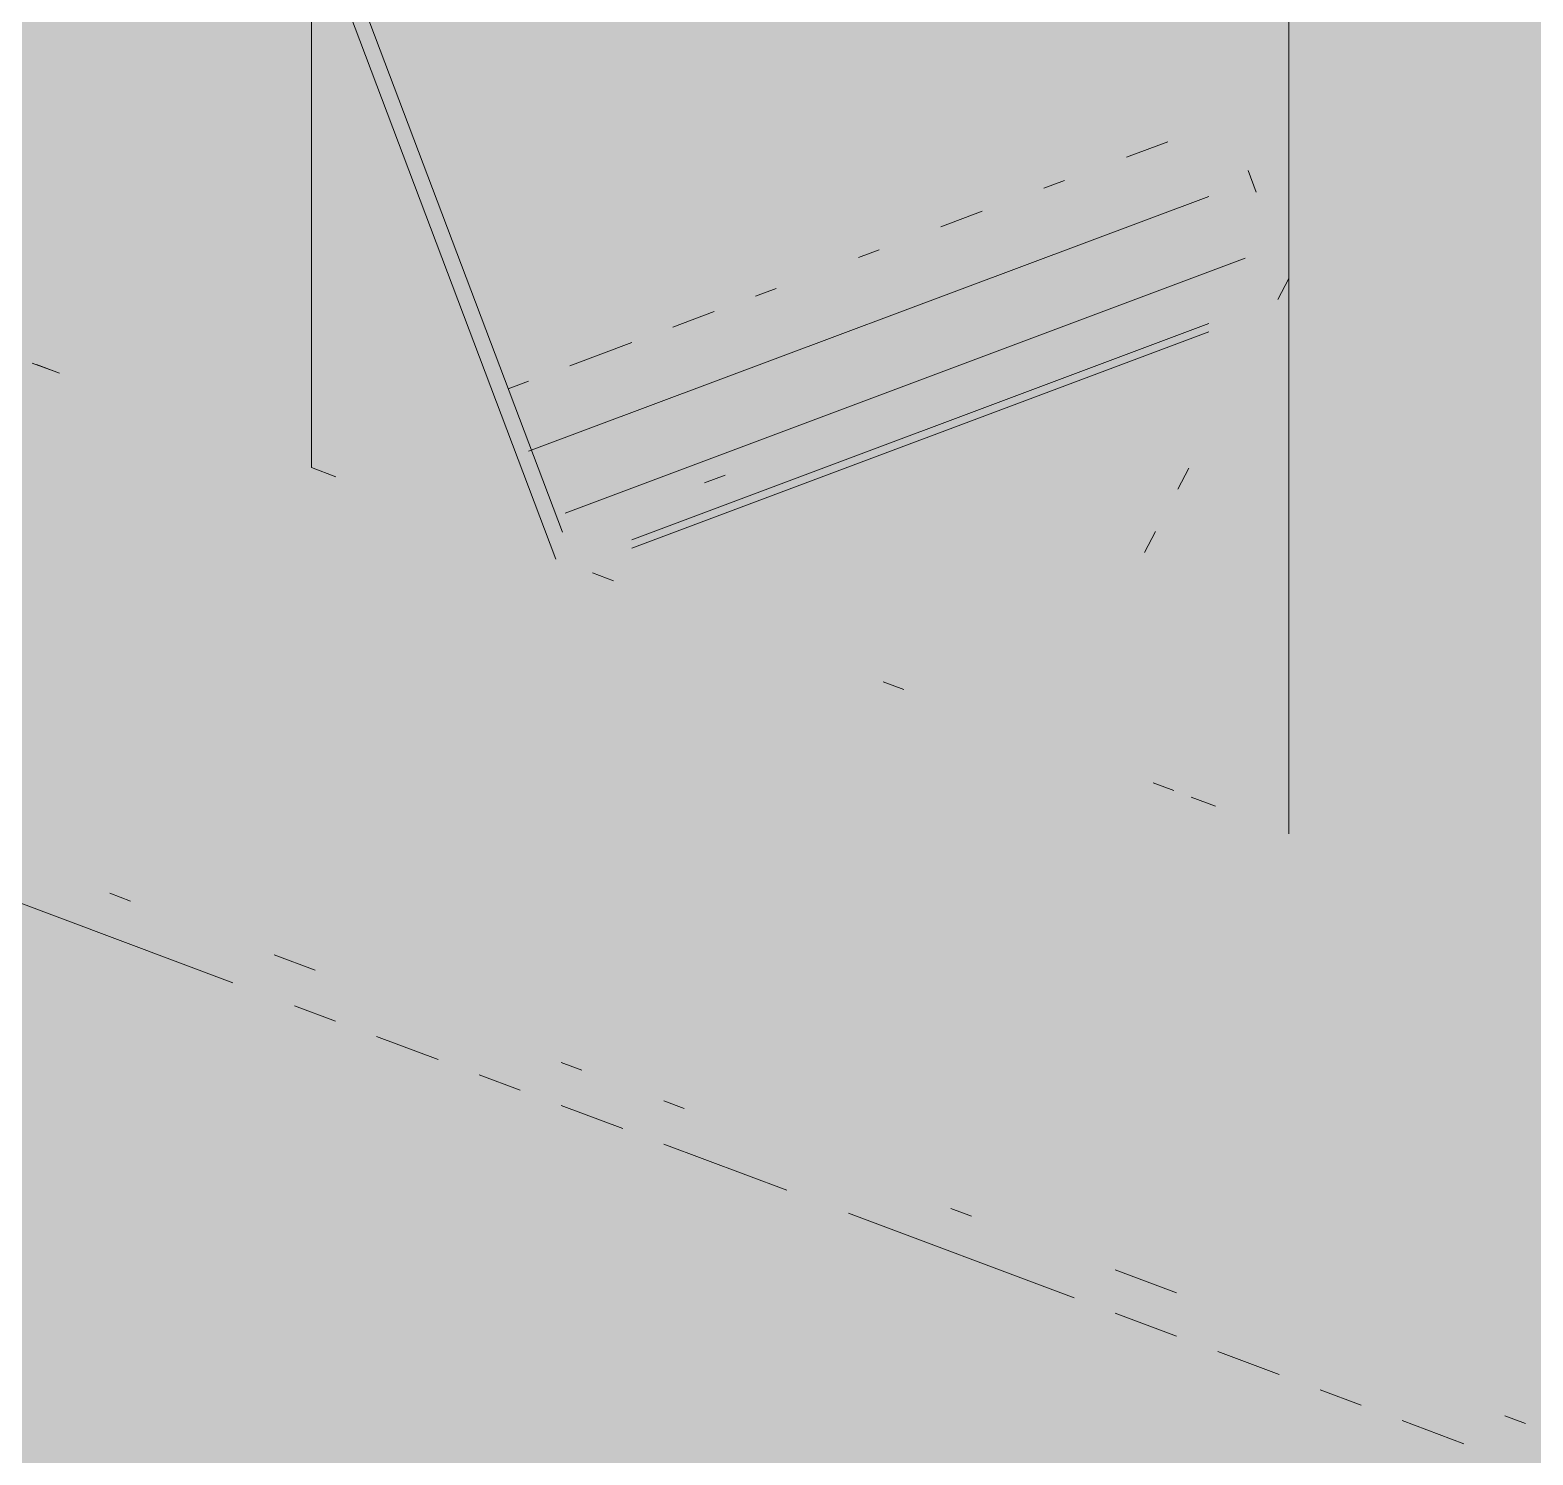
# Paper-space layout '03 3D Building and Roof' of a CAD drawing. Header units: millimetres. Extents: x 5 to 415, y 5 to 292.
# Drawn here: x 145.226 to 149.782, y 77.435 to 81.754 of the extents above; entities that cross this region are included whole.
import ezdxf

# ---------------------------------------------------------------- set-up
doc = ezdxf.new("R2010")
doc.units = ezdxf.units.MM
doc.layers.add('EXISTING', color=7, linetype='Continuous')
doc.layers.add('IMAGES', color=7, linetype='Continuous')

# ---------------------------------------------------------------- blocks, each defined once
blk = doc.blocks.new('SHEET_03')
at = {"layer": 'EXISTING', "color": 250, "lineweight": 9}
for p, q in [((146.0792, 80.4281), (146.0792, 83.7948)), ((149.0419, 81.0016), (149.0419, 82.685)), ((146.0792, 82.1114), (146.0792, 80.4281)), ((146.8199, 80.1506), (146.0792, 82.1114)), ((146.1237, 82.1281), (146.8397, 80.2326)), ((149.0419, 81.7231), (149.0419, 80.6924)), ((148.5495, 81.369), (148.6745, 81.4158)), ((148.9184, 81.3284), (148.9431, 81.263)), ((148.2996, 81.2754), (148.3621, 81.2988)), ((146.7375, 80.4775), (148.7995, 81.2499)), ((147.9872, 81.1584), (148.1121, 81.2052)), ((147.7372, 81.0647), (147.7997, 81.0881)), ((148.9097, 81.0628), (146.8478, 80.2904)), ((149.0419, 81.0016), (149.0082, 80.9377)), ((149.0419, 79.9495), (149.0419, 81.0016)), ((147.4248, 80.9477), (147.4873, 80.9711)), ((147.05, 80.2092), (148.7995, 80.8646)), ((147.1749, 80.8541), (147.2999, 80.9009)), ((147.0499, 80.1838), (148.7995, 80.8392)), ((146.8625, 80.737), (147.0499, 80.8073)), ((145.2959, 80.7215), (145.2329, 80.7451)), ((145.246, 80.7402), (145.3154, 80.7142)), ((146.675, 80.6668), (146.7375, 80.6902)), ((149.0419, 80.555), (149.0419, 79.5244)), ((146.0792, 80.4281), (146.1533, 80.4003)), ((147.2703, 80.3821), (147.3328, 80.4055)), ((148.7389, 80.4265), (148.7052, 80.3625)), ((148.6379, 80.2347), (148.6042, 80.1708)), ((146.9944, 80.0852), (146.9315, 80.1088)), ((149.0419, 79.7391), (149.0419, 79.8092)), ((147.8751, 79.7553), (147.8122, 79.7789)), ((149.0419, 79.3182), (149.0419, 79.5988)), ((148.6929, 79.449), (148.63, 79.4725)), ((148.7456, 79.4292), (148.8197, 79.4015)), ((149.0419, 79.3869), (149.0419, 79.3182)), ((145.4684, 79.1375), (145.5306, 79.1142)), ((145.8414, 78.8666), (145.1575, 79.1228)), ((145.9658, 78.9512), (146.0902, 78.9046)), ((146.1523, 78.7502), (146.028, 78.7967)), ((146.4632, 78.6337), (146.2767, 78.7036)), ((146.8363, 78.6251), (146.8985, 78.6018)), ((146.7119, 78.5405), (146.5876, 78.5871)), ((147.0228, 78.4241), (146.8363, 78.494)), ((147.1472, 78.5086), (147.2094, 78.4853)), ((147.5202, 78.2377), (147.1472, 78.3775)), ((148.0177, 78.1825), (148.0798, 78.1592)), ((148.3907, 77.9116), (147.7068, 78.1679)), ((148.5151, 77.9962), (148.7016, 77.9263)), ((148.7016, 77.7952), (148.5151, 77.8651)), ((149.0125, 77.6787), (148.826, 77.7486)), ((149.2612, 77.5856), (149.1369, 77.6321)), ((149.5721, 77.4691), (149.3856, 77.539)), ((149.6965, 77.5536), (149.7586, 77.5303))]:
    blk.add_line(p, q, dxfattribs=at)
at = {"layer": 'IMAGES', "color": 7}
for points in [[(145.3617, 80.9714), (145.5331, 80.9714), (145.3617, 83.8857), (145.5331, 83.8857)], [(145.1904, 80.8), (145.3617, 80.8), (145.1904, 83.7143), (145.3617, 83.7143)], [(145.7045, 80.9714), (145.8758, 80.9714), (145.7045, 83.7143), (145.8758, 83.7143)], [(145.5331, 80.9714), (145.7045, 80.9714), (145.5331, 83.5429), (145.7045, 83.5429)], [(148.9604, 81.3143), (149.1317, 81.3143), (148.9604, 82.6857), (149.1317, 82.6857)], [(146.0472, 81.6571), (146.2186, 81.6571), (146.0472, 82.3429), (146.2186, 82.3429)], [(149.1317, 81.3143), (149.3031, 81.3143), (149.1317, 82.3429), (149.3031, 82.3429)], [(149.3031, 79.4286), (149.6458, 79.4286), (149.3031, 82.1714), (149.6458, 82.1714)], [(146.5613, 81.6571), (148.4463, 81.6571), (146.5613, 82), (148.4463, 82)], [(149.6458, 79.4286), (149.8172, 79.4286), (149.6458, 82), (149.8172, 82)], [(145.8758, 80.6286), (146.0472, 80.6286), (145.8758, 81.8286), (146.0472, 81.8286)], [(146.2186, 81.4857), (146.3899, 81.4857), (146.2186, 81.8286), (146.3899, 81.8286)], [(146.3899, 81.6571), (146.5613, 81.6571), (146.3899, 81.8286), (146.5613, 81.8286)], [(148.4463, 81.6571), (148.6176, 81.6571), (148.4463, 81.8286), (148.6176, 81.8286)], [(148.6176, 81.6571), (148.789, 81.6571), (148.6176, 81.8286), (148.789, 81.8286)], [(148.789, 81.4857), (148.9604, 81.4857), (148.789, 81.8286), (148.9604, 81.8286)], [(146.0472, 81.4857), (146.2186, 81.4857), (146.0472, 81.6571), (146.2186, 81.6571)], [(146.3899, 81.4857), (146.5613, 81.4857), (146.3899, 81.6571), (146.5613, 81.6571)], [(146.5613, 81.3143), (146.7326, 81.3143), (146.5613, 81.6571), (146.7326, 81.6571)], [(146.7326, 81.4857), (148.2749, 81.4857), (146.7326, 81.6571), (148.2749, 81.6571)], [(148.2749, 81.4857), (148.4463, 81.4857), (148.2749, 81.6571), (148.4463, 81.6571)], [(148.4463, 81.4857), (148.6176, 81.4857), (148.4463, 81.6571), (148.6176, 81.6571)], [(148.6176, 81.4857), (148.789, 81.4857), (148.6176, 81.6571), (148.789, 81.6571)], [(146.0472, 81.3143), (146.3899, 81.3143), (146.0472, 81.4857), (146.3899, 81.4857)], [(146.3899, 81.3143), (146.5613, 81.3143), (146.3899, 81.4857), (146.5613, 81.4857)], [(146.7326, 81.3143), (147.5895, 81.3143), (146.7326, 81.4857), (147.5895, 81.4857)], [(147.5895, 81.3143), (148.1036, 81.3143), (147.5895, 81.4857), (148.1036, 81.4857)], [(148.1036, 81.3143), (148.4463, 81.3143), (148.1036, 81.4857), (148.4463, 81.4857)], [(148.4463, 81.3143), (148.789, 81.3143), (148.4463, 81.4857), (148.789, 81.4857)], [(148.789, 81.3143), (148.9604, 81.3143), (148.789, 81.4857), (148.9604, 81.4857)], [(146.0472, 80.6286), (146.2186, 80.6286), (146.0472, 81.3143), (146.2186, 81.3143)], [(146.2186, 81.1429), (146.3899, 81.1429), (146.2186, 81.3143), (146.3899, 81.3143)], [(146.3899, 81.1429), (146.5613, 81.1429), (146.3899, 81.3143), (146.5613, 81.3143)], [(146.5613, 81.1429), (146.7326, 81.1429), (146.5613, 81.3143), (146.7326, 81.3143)], [(146.7326, 81.1429), (146.904, 81.1429), (146.7326, 81.3143), (146.904, 81.3143)], [(146.904, 81.1429), (147.0754, 81.1429), (146.904, 81.3143), (147.0754, 81.3143)], [(147.0754, 81.1429), (147.2467, 81.1429), (147.0754, 81.3143), (147.2467, 81.3143)], [(147.2467, 81.1429), (147.4181, 81.1429), (147.2467, 81.3143), (147.4181, 81.3143)], [(147.4181, 81.1429), (147.7608, 81.1429), (147.4181, 81.3143), (147.7608, 81.3143)], [(147.7608, 81.1429), (147.9322, 81.1429), (147.7608, 81.3143), (147.9322, 81.3143)], [(147.9322, 81.1429), (148.1036, 81.1429), (147.9322, 81.3143), (148.1036, 81.3143)], [(148.1036, 81.1429), (148.4463, 81.1429), (148.1036, 81.3143), (148.4463, 81.3143)], [(148.4463, 81.1429), (148.6176, 81.1429), (148.4463, 81.3143), (148.6176, 81.3143)], [(148.6176, 81.1429), (148.9604, 81.1429), (148.6176, 81.3143), (148.9604, 81.3143)], [(148.9604, 80.9714), (149.1317, 80.9714), (148.9604, 81.3143), (149.1317, 81.3143)], [(149.1317, 80.9714), (149.3031, 80.9714), (149.1317, 81.3143), (149.3031, 81.3143)], [(146.2186, 80.4571), (146.3899, 80.4571), (146.2186, 81.1429), (146.3899, 81.1429)], [(146.3899, 80.9714), (146.7326, 80.9714), (146.3899, 81.1429), (146.7326, 81.1429)], [(146.7326, 80.9714), (146.904, 80.9714), (146.7326, 81.1429), (146.904, 81.1429)], [(146.904, 80.9714), (147.0754, 80.9714), (146.904, 81.1429), (147.0754, 81.1429)], [(147.0754, 80.9714), (147.4181, 80.9714), (147.0754, 81.1429), (147.4181, 81.1429)], [(147.4181, 80.9714), (147.5895, 80.9714), (147.4181, 81.1429), (147.5895, 81.1429)], [(147.5895, 80.9714), (147.7608, 80.9714), (147.5895, 81.1429), (147.7608, 81.1429)], [(147.7608, 80.9714), (147.9322, 80.9714), (147.7608, 81.1429), (147.9322, 81.1429)], [(147.9322, 80.9714), (148.2749, 80.9714), (147.9322, 81.1429), (148.2749, 81.1429)], [(148.2749, 80.8), (148.6176, 80.8), (148.2749, 81.1429), (148.6176, 81.1429)], [(148.6176, 80.9714), (148.789, 80.9714), (148.6176, 81.1429), (148.789, 81.1429)], [(148.789, 80.9714), (148.9604, 80.9714), (148.789, 81.1429), (148.9604, 81.1429)], [(145.3617, 80.8), (145.5331, 80.8), (145.3617, 80.9714), (145.5331, 80.9714)], [(145.5331, 80.8), (145.8758, 80.8), (145.5331, 80.9714), (145.8758, 80.9714)], [(146.3899, 80.8), (146.5613, 80.8), (146.3899, 80.9714), (146.5613, 80.9714)], [(146.5613, 80.8), (146.7326, 80.8), (146.5613, 80.9714), (146.7326, 80.9714)], [(146.7326, 80.8), (146.904, 80.8), (146.7326, 80.9714), (146.904, 80.9714)], [(146.904, 80.8), (147.2467, 80.8), (146.904, 80.9714), (147.2467, 80.9714)], [(147.2467, 80.8), (147.9322, 80.8), (147.2467, 80.9714), (147.9322, 80.9714)], [(147.9322, 80.8), (148.1036, 80.8), (147.9322, 80.9714), (148.1036, 80.9714)], [(148.1036, 80.8), (148.2749, 80.8), (148.1036, 80.9714), (148.2749, 80.9714)], [(148.6176, 80.8), (148.789, 80.8), (148.6176, 80.9714), (148.789, 80.9714)], [(148.789, 80.8), (149.1317, 80.8), (148.789, 80.9714), (149.1317, 80.9714)], [(149.1317, 80.8), (149.3031, 80.8), (149.1317, 80.9714), (149.3031, 80.9714)], [(145.019, 80.6286), (145.3617, 80.6286), (145.019, 80.8), (145.3617, 80.8)], [(145.3617, 80.4571), (145.5331, 80.4571), (145.3617, 80.8), (145.5331, 80.8)], [(145.5331, 80.6286), (145.7045, 80.6286), (145.5331, 80.8), (145.7045, 80.8)], [(145.7045, 80.6286), (145.8758, 80.6286), (145.7045, 80.8), (145.8758, 80.8)], [(146.3899, 80.4571), (146.5613, 80.4571), (146.3899, 80.8), (146.5613, 80.8)], [(146.5613, 80.6286), (146.7326, 80.6286), (146.5613, 80.8), (146.7326, 80.8)], [(146.7326, 80.6286), (147.2467, 80.6286), (146.7326, 80.8), (147.2467, 80.8)], [(147.2467, 80.4571), (147.4181, 80.4571), (147.2467, 80.8), (147.4181, 80.8)], [(147.4181, 80.4571), (147.7608, 80.4571), (147.4181, 80.8), (147.7608, 80.8)], [(147.7608, 80.6286), (148.1036, 80.6286), (147.7608, 80.8), (148.1036, 80.8)], [(148.1036, 80.6286), (148.6176, 80.6286), (148.1036, 80.8), (148.6176, 80.8)], [(148.6176, 80.6286), (148.789, 80.6286), (148.6176, 80.8), (148.789, 80.8)], [(148.789, 80.6286), (148.9604, 80.6286), (148.789, 80.8), (148.9604, 80.8)], [(148.9604, 79.4286), (149.1317, 79.4286), (148.9604, 80.8), (149.1317, 80.8)], [(149.1317, 80.6286), (149.3031, 80.6286), (149.1317, 80.8), (149.3031, 80.8)], [(145.1904, 80.4571), (145.3617, 80.4571), (145.1904, 80.6286), (145.3617, 80.6286)], [(145.5331, 80.4571), (145.7045, 80.4571), (145.5331, 80.6286), (145.7045, 80.6286)], [(145.7045, 80.2857), (145.8758, 80.2857), (145.7045, 80.6286), (145.8758, 80.6286)], [(145.8758, 80.4571), (146.0472, 80.4571), (145.8758, 80.6286), (146.0472, 80.6286)], [(146.0472, 80.4571), (146.2186, 80.4571), (146.0472, 80.6286), (146.2186, 80.6286)], [(146.5613, 80.4571), (146.7326, 80.4571), (146.5613, 80.6286), (146.7326, 80.6286)], [(146.7326, 80.4571), (146.904, 80.4571), (146.7326, 80.6286), (146.904, 80.6286)], [(146.904, 80.4571), (147.0754, 80.4571), (146.904, 80.6286), (147.0754, 80.6286)], [(147.0754, 80.4571), (147.2467, 80.4571), (147.0754, 80.6286), (147.2467, 80.6286)], [(147.7608, 80.4571), (148.2749, 80.4571), (147.7608, 80.6286), (148.2749, 80.6286)], [(148.2749, 80.4571), (148.6176, 80.4571), (148.2749, 80.6286), (148.6176, 80.6286)], [(148.6176, 80.4571), (148.789, 80.4571), (148.6176, 80.6286), (148.789, 80.6286)], [(148.789, 80.4571), (148.9604, 80.4571), (148.789, 80.6286), (148.9604, 80.6286)], [(149.1317, 79.4286), (149.3031, 79.4286), (149.1317, 80.6286), (149.3031, 80.6286)], [(145.1904, 79.7714), (145.3617, 79.7714), (145.1904, 80.4571), (145.3617, 80.4571)], [(145.3617, 80.2857), (145.5331, 80.2857), (145.3617, 80.4571), (145.5331, 80.4571)], [(145.5331, 80.1143), (145.7045, 80.1143), (145.5331, 80.4571), (145.7045, 80.4571)], [(145.8758, 80.2857), (146.0472, 80.2857), (145.8758, 80.4571), (146.0472, 80.4571)], [(146.0472, 80.2857), (146.2186, 80.2857), (146.0472, 80.4571), (146.2186, 80.4571)], [(146.2186, 80.2857), (146.3899, 80.2857), (146.2186, 80.4571), (146.3899, 80.4571)], [(146.3899, 80.2857), (146.5613, 80.2857), (146.3899, 80.4571), (146.5613, 80.4571)], [(146.5613, 80.2857), (146.7326, 80.2857), (146.5613, 80.4571), (146.7326, 80.4571)], [(146.7326, 80.2857), (146.904, 80.2857), (146.7326, 80.4571), (146.904, 80.4571)], [(146.904, 80.2857), (147.2467, 80.2857), (146.904, 80.4571), (147.2467, 80.4571)], [(147.2467, 80.2857), (147.7608, 80.2857), (147.2467, 80.4571), (147.7608, 80.4571)], [(147.7608, 80.2857), (148.1036, 80.2857), (147.7608, 80.4571), (148.1036, 80.4571)], [(148.1036, 80.2857), (148.2749, 80.2857), (148.1036, 80.4571), (148.2749, 80.4571)], [(148.2749, 80.2857), (148.6176, 80.2857), (148.2749, 80.4571), (148.6176, 80.4571)], [(148.6176, 80.2857), (148.789, 80.2857), (148.6176, 80.4571), (148.789, 80.4571)], [(148.789, 80.2857), (148.9604, 80.2857), (148.789, 80.4571), (148.9604, 80.4571)], [(145.3617, 79.7714), (145.5331, 79.7714), (145.3617, 80.2857), (145.5331, 80.2857)], [(145.7045, 80.1143), (145.8758, 80.1143), (145.7045, 80.2857), (145.8758, 80.2857)], [(145.8758, 80.1143), (146.0472, 80.1143), (145.8758, 80.2857), (146.0472, 80.2857)], [(146.0472, 80.1143), (146.2186, 80.1143), (146.0472, 80.2857), (146.2186, 80.2857)], [(146.2186, 80.1143), (146.3899, 80.1143), (146.2186, 80.2857), (146.3899, 80.2857)], [(146.3899, 80.1143), (146.7326, 80.1143), (146.3899, 80.2857), (146.7326, 80.2857)], [(146.7326, 80.1143), (146.904, 80.1143), (146.7326, 80.2857), (146.904, 80.2857)], [(146.904, 80.1143), (147.4181, 80.1143), (146.904, 80.2857), (147.4181, 80.2857)], [(147.4181, 80.1143), (147.5895, 80.1143), (147.4181, 80.2857), (147.5895, 80.2857)], [(147.5895, 80.1143), (147.7608, 80.1143), (147.5895, 80.2857), (147.7608, 80.2857)], [(147.7608, 80.1143), (148.1036, 80.1143), (147.7608, 80.2857), (148.1036, 80.2857)], [(148.1036, 79.9429), (148.2749, 79.9429), (148.1036, 80.2857), (148.2749, 80.2857)], [(148.2749, 79.9429), (148.4463, 79.9429), (148.2749, 80.2857), (148.4463, 80.2857)], [(148.4463, 80.1143), (148.789, 80.1143), (148.4463, 80.2857), (148.789, 80.2857)], [(148.789, 79.9429), (148.9604, 79.9429), (148.789, 80.2857), (148.9604, 80.2857)], [(145.5331, 79.9429), (146.0472, 79.9429), (145.5331, 80.1143), (146.0472, 80.1143)], [(146.0472, 79.9429), (146.2186, 79.9429), (146.0472, 80.1143), (146.2186, 80.1143)], [(146.2186, 79.9429), (146.3899, 79.9429), (146.2186, 80.1143), (146.3899, 80.1143)], [(146.3899, 79.9429), (146.5613, 79.9429), (146.3899, 80.1143), (146.5613, 80.1143)], [(146.5613, 79.9429), (146.7326, 79.9429), (146.5613, 80.1143), (146.7326, 80.1143)], [(146.7326, 79.9429), (146.904, 79.9429), (146.7326, 80.1143), (146.904, 80.1143)], [(146.904, 79.9429), (147.0754, 79.9429), (146.904, 80.1143), (147.0754, 80.1143)], [(147.0754, 79.9429), (147.2467, 79.9429), (147.0754, 80.1143), (147.2467, 80.1143)], [(147.2467, 79.9429), (147.4181, 79.9429), (147.2467, 80.1143), (147.4181, 80.1143)], [(147.4181, 79.9429), (147.5895, 79.9429), (147.4181, 80.1143), (147.5895, 80.1143)], [(147.5895, 79.9429), (147.7608, 79.9429), (147.5895, 80.1143), (147.7608, 80.1143)], [(147.7608, 79.9429), (148.1036, 79.9429), (147.7608, 80.1143), (148.1036, 80.1143)], [(148.4463, 79.9429), (148.6176, 79.9429), (148.4463, 80.1143), (148.6176, 80.1143)], [(148.6176, 79.9429), (148.789, 79.9429), (148.6176, 80.1143), (148.789, 80.1143)], [(145.5331, 79.7714), (146.7326, 79.7714), (145.5331, 79.9429), (146.7326, 79.9429)], [(146.7326, 79.7714), (146.904, 79.7714), (146.7326, 79.9429), (146.904, 79.9429)], [(146.904, 79.7714), (147.0754, 79.7714), (146.904, 79.9429), (147.0754, 79.9429)], [(147.0754, 79.7714), (147.5895, 79.7714), (147.0754, 79.9429), (147.5895, 79.9429)], [(147.5895, 79.7714), (147.7608, 79.7714), (147.5895, 79.9429), (147.7608, 79.9429)], [(147.7608, 79.7714), (148.1036, 79.7714), (147.7608, 79.9429), (148.1036, 79.9429)], [(148.1036, 79.7714), (148.2749, 79.7714), (148.1036, 79.9429), (148.2749, 79.9429)], [(148.2749, 79.7714), (148.4463, 79.7714), (148.2749, 79.9429), (148.4463, 79.9429)], [(148.4463, 79.7714), (148.6176, 79.7714), (148.4463, 79.9429), (148.6176, 79.9429)], [(148.6176, 79.6), (148.9604, 79.6), (148.6176, 79.9429), (148.9604, 79.9429)], [(145.1904, 79.6), (145.3617, 79.6), (145.1904, 79.7714), (145.3617, 79.7714)], [(145.3617, 79.6), (146.904, 79.6), (145.3617, 79.7714), (146.904, 79.7714)], [(146.904, 79.6), (147.2467, 79.6), (146.904, 79.7714), (147.2467, 79.7714)], [(147.2467, 79.6), (147.4181, 79.6), (147.2467, 79.7714), (147.4181, 79.7714)], [(147.4181, 79.6), (147.5895, 79.6), (147.4181, 79.7714), (147.5895, 79.7714)], [(147.5895, 79.6), (147.7608, 79.6), (147.5895, 79.7714), (147.7608, 79.7714)], [(147.7608, 79.6), (148.4463, 79.6), (147.7608, 79.7714), (148.4463, 79.7714)], [(148.4463, 79.6), (148.6176, 79.6), (148.4463, 79.7714), (148.6176, 79.7714)], [(145.1904, 79.4286), (145.5331, 79.4286), (145.1904, 79.6), (145.5331, 79.6)], [(145.5331, 79.4286), (145.7045, 79.4286), (145.5331, 79.6), (145.7045, 79.6)], [(145.7045, 79.4286), (146.2186, 79.4286), (145.7045, 79.6), (146.2186, 79.6)], [(146.2186, 79.4286), (146.3899, 79.4286), (146.2186, 79.6), (146.3899, 79.6)], [(146.3899, 79.4286), (147.4181, 79.4286), (146.3899, 79.6), (147.4181, 79.6)], [(147.4181, 79.4286), (147.7608, 79.4286), (147.4181, 79.6), (147.7608, 79.6)], [(147.7608, 79.4286), (147.9322, 79.4286), (147.7608, 79.6), (147.9322, 79.6)], [(147.9322, 79.4286), (148.1036, 79.4286), (147.9322, 79.6), (148.1036, 79.6)], [(148.1036, 79.4286), (148.2749, 79.4286), (148.1036, 79.6), (148.2749, 79.6)], [(148.2749, 79.4286), (148.6176, 79.4286), (148.2749, 79.6), (148.6176, 79.6)], [(148.6176, 79.4286), (148.789, 79.4286), (148.6176, 79.6), (148.789, 79.6)], [(148.789, 79.4286), (148.9604, 79.4286), (148.789, 79.6), (148.9604, 79.6)], [(145.1904, 79.2571), (145.3617, 79.2571), (145.1904, 79.4286), (145.3617, 79.4286)], [(145.3617, 79.2571), (145.7045, 79.2571), (145.3617, 79.4286), (145.7045, 79.4286)], [(145.7045, 79.2571), (146.0472, 79.2571), (145.7045, 79.4286), (146.0472, 79.4286)], [(146.0472, 79.2571), (146.2186, 79.2571), (146.0472, 79.4286), (146.2186, 79.4286)], [(146.2186, 79.2571), (146.3899, 79.2571), (146.2186, 79.4286), (146.3899, 79.4286)], [(146.3899, 79.2571), (148.1036, 79.2571), (146.3899, 79.4286), (148.1036, 79.4286)], [(148.1036, 79.2571), (148.4463, 79.2571), (148.1036, 79.4286), (148.4463, 79.4286)], [(148.4463, 79.2571), (148.6176, 79.2571), (148.4463, 79.4286), (148.6176, 79.4286)], [(148.6176, 79.2571), (148.789, 79.2571), (148.6176, 79.4286), (148.789, 79.4286)], [(148.789, 79.2571), (148.9604, 79.2571), (148.789, 79.4286), (148.9604, 79.4286)], [(148.9604, 79.2571), (149.1317, 79.2571), (148.9604, 79.4286), (149.1317, 79.4286)], [(149.1317, 79.2571), (149.3031, 79.2571), (149.1317, 79.4286), (149.3031, 79.4286)], [(149.3031, 79.2571), (149.6458, 79.2571), (149.3031, 79.4286), (149.6458, 79.4286)], [(149.6458, 79.2571), (149.8172, 79.2571), (149.6458, 79.4286), (149.8172, 79.4286)], [(145.1904, 79.0857), (145.3617, 79.0857), (145.1904, 79.2571), (145.3617, 79.2571)], [(145.3617, 79.0857), (145.7045, 79.0857), (145.3617, 79.2571), (145.7045, 79.2571)], [(145.7045, 79.0857), (145.8758, 79.0857), (145.7045, 79.2571), (145.8758, 79.2571)], [(145.8758, 79.0857), (146.0472, 79.0857), (145.8758, 79.2571), (146.0472, 79.2571)], [(146.0472, 79.0857), (146.2186, 79.0857), (146.0472, 79.2571), (146.2186, 79.2571)], [(146.2186, 79.0857), (146.3899, 79.0857), (146.2186, 79.2571), (146.3899, 79.2571)], [(146.3899, 79.0857), (146.5613, 79.0857), (146.3899, 79.2571), (146.5613, 79.2571)], [(146.5613, 79.0857), (148.4463, 79.0857), (146.5613, 79.2571), (148.4463, 79.2571)], [(148.4463, 79.0857), (148.9604, 79.0857), (148.4463, 79.2571), (148.9604, 79.2571)], [(148.9604, 79.0857), (149.1317, 79.0857), (148.9604, 79.2571), (149.1317, 79.2571)], [(149.1317, 79.0857), (149.6458, 79.0857), (149.1317, 79.2571), (149.6458, 79.2571)], [(149.6458, 79.0857), (149.8172, 79.0857), (149.6458, 79.2571), (149.8172, 79.2571)], [(145.1904, 78.9143), (145.5331, 78.9143), (145.1904, 79.0857), (145.5331, 79.0857)], [(145.5331, 78.9143), (145.7045, 78.9143), (145.5331, 79.0857), (145.7045, 79.0857)], [(145.7045, 78.9143), (145.8758, 78.9143), (145.7045, 79.0857), (145.8758, 79.0857)], [(145.8758, 78.9143), (146.0472, 78.9143), (145.8758, 79.0857), (146.0472, 79.0857)], [(146.0472, 78.9143), (146.2186, 78.9143), (146.0472, 79.0857), (146.2186, 79.0857)], [(146.2186, 78.9143), (146.3899, 78.9143), (146.2186, 79.0857), (146.3899, 79.0857)], [(146.3899, 78.9143), (146.5613, 78.9143), (146.3899, 79.0857), (146.5613, 79.0857)], [(146.5613, 78.9143), (146.7326, 78.9143), (146.5613, 79.0857), (146.7326, 79.0857)], [(146.7326, 78.9143), (146.904, 78.9143), (146.7326, 79.0857), (146.904, 79.0857)], [(146.904, 78.9143), (147.2467, 78.9143), (146.904, 79.0857), (147.2467, 79.0857)], [(147.2467, 78.9143), (148.9604, 78.9143), (147.2467, 79.0857), (148.9604, 79.0857)], [(148.9604, 78.9143), (149.1317, 78.9143), (148.9604, 79.0857), (149.1317, 79.0857)], [(149.1317, 78.9143), (149.3031, 78.9143), (149.1317, 79.0857), (149.3031, 79.0857)], [(149.3031, 78.9143), (149.4745, 78.9143), (149.3031, 79.0857), (149.4745, 79.0857)], [(149.4745, 78.9143), (149.6458, 78.9143), (149.4745, 79.0857), (149.6458, 79.0857)], [(149.6458, 78.9143), (149.9885, 78.9143), (149.6458, 79.0857), (149.9885, 79.0857)], [(145.1904, 78.7429), (145.3617, 78.7429), (145.1904, 78.9143), (145.3617, 78.9143)], [(145.3617, 78.7429), (145.7045, 78.7429), (145.3617, 78.9143), (145.7045, 78.9143)], [(145.7045, 78.7429), (146.2186, 78.7429), (145.7045, 78.9143), (146.2186, 78.9143)], [(146.2186, 78.7429), (146.3899, 78.7429), (146.2186, 78.9143), (146.3899, 78.9143)], [(146.3899, 78.7429), (146.7326, 78.7429), (146.3899, 78.9143), (146.7326, 78.9143)], [(146.7326, 78.7429), (146.904, 78.7429), (146.7326, 78.9143), (146.904, 78.9143)], [(146.904, 78.7429), (147.4181, 78.7429), (146.904, 78.9143), (147.4181, 78.9143)], [(147.4181, 78.7429), (147.7608, 78.7429), (147.4181, 78.9143), (147.7608, 78.9143)], [(147.7608, 78.7429), (147.9322, 78.7429), (147.7608, 78.9143), (147.9322, 78.9143)], [(147.9322, 78.7429), (148.1036, 78.7429), (147.9322, 78.9143), (148.1036, 78.9143)], [(148.1036, 78.7429), (149.1317, 78.7429), (148.1036, 78.9143), (149.1317, 78.9143)], [(149.1317, 78.7429), (149.3031, 78.7429), (149.1317, 78.9143), (149.3031, 78.9143)], [(149.3031, 78.7429), (149.4745, 78.7429), (149.3031, 78.9143), (149.4745, 78.9143)], [(149.4745, 78.7429), (149.8172, 78.7429), (149.4745, 78.9143), (149.8172, 78.9143)], [(144.1622, 78.5714), (145.3617, 78.5714), (144.1622, 78.7429), (145.3617, 78.7429)], [(145.3617, 78.5714), (145.7045, 78.5714), (145.3617, 78.7429), (145.7045, 78.7429)], [(145.7045, 78.5714), (146.0472, 78.5714), (145.7045, 78.7429), (146.0472, 78.7429)], [(146.0472, 78.5714), (146.5613, 78.5714), (146.0472, 78.7429), (146.5613, 78.7429)], [(146.5613, 78.5714), (146.904, 78.5714), (146.5613, 78.7429), (146.904, 78.7429)], [(146.904, 78.5714), (147.2467, 78.5714), (146.904, 78.7429), (147.2467, 78.7429)], [(147.2467, 78.5714), (147.4181, 78.5714), (147.2467, 78.7429), (147.4181, 78.7429)], [(147.4181, 78.5714), (147.9322, 78.5714), (147.4181, 78.7429), (147.9322, 78.7429)], [(147.9322, 78.5714), (148.1036, 78.5714), (147.9322, 78.7429), (148.1036, 78.7429)], [(148.1036, 78.5714), (148.2749, 78.5714), (148.1036, 78.7429), (148.2749, 78.7429)], [(148.2749, 78.5714), (149.6458, 78.5714), (148.2749, 78.7429), (149.6458, 78.7429)], [(149.6458, 78.2286), (149.8172, 78.2286), (149.6458, 78.7429), (149.8172, 78.7429)], [(143.6481, 78.4), (146.0472, 78.4), (143.6481, 78.5714), (146.0472, 78.5714)], [(146.0472, 78.4), (146.2186, 78.4), (146.0472, 78.5714), (146.2186, 78.5714)], [(146.2186, 78.4), (146.5613, 78.4), (146.2186, 78.5714), (146.5613, 78.5714)], [(146.5613, 78.4), (146.904, 78.4), (146.5613, 78.5714), (146.904, 78.5714)], [(146.904, 78.4), (147.0754, 78.4), (146.904, 78.5714), (147.0754, 78.5714)], [(147.0754, 78.2286), (147.2467, 78.2286), (147.0754, 78.5714), (147.2467, 78.5714)], [(147.2467, 78.4), (147.4181, 78.4), (147.2467, 78.5714), (147.4181, 78.5714)], [(147.4181, 78.4), (147.5895, 78.4), (147.4181, 78.5714), (147.5895, 78.5714)], [(147.5895, 78.4), (147.9322, 78.4), (147.5895, 78.5714), (147.9322, 78.5714)], [(147.9322, 78.4), (148.1036, 78.4), (147.9322, 78.5714), (148.1036, 78.5714)], [(148.1036, 78.4), (148.4463, 78.4), (148.1036, 78.5714), (148.4463, 78.5714)], [(148.4463, 78.4), (148.6176, 78.4), (148.4463, 78.5714), (148.6176, 78.5714)], [(148.6176, 78.4), (149.6458, 78.4), (148.6176, 78.5714), (149.6458, 78.5714)], [(143.134, 78.2286), (146.2186, 78.2286), (143.134, 78.4), (146.2186, 78.4)], [(146.2186, 78.2286), (146.5613, 78.2286), (146.2186, 78.4), (146.5613, 78.4)], [(146.5613, 78.2286), (146.7326, 78.2286), (146.5613, 78.4), (146.7326, 78.4)], [(146.7326, 78.2286), (147.0754, 78.2286), (146.7326, 78.4), (147.0754, 78.4)], [(147.2467, 78.2286), (147.4181, 78.2286), (147.2467, 78.4), (147.4181, 78.4)], [(147.4181, 78.2286), (147.5895, 78.2286), (147.4181, 78.4), (147.5895, 78.4)], [(147.5895, 78.2286), (147.7608, 78.2286), (147.5895, 78.4), (147.7608, 78.4)], [(147.7608, 78.2286), (147.9322, 78.2286), (147.7608, 78.4), (147.9322, 78.4)], [(147.9322, 78.2286), (148.6176, 78.2286), (147.9322, 78.4), (148.6176, 78.4)], [(148.6176, 78.0571), (148.9604, 78.0571), (148.6176, 78.4), (148.9604, 78.4)], [(148.9604, 78.2286), (149.6458, 78.2286), (148.9604, 78.4), (149.6458, 78.4)], [(142.7913, 78.0571), (146.7326, 78.0571), (142.7913, 78.2286), (146.7326, 78.2286)], [(146.7326, 78.0571), (147.0754, 78.0571), (146.7326, 78.2286), (147.0754, 78.2286)], [(147.0754, 78.0571), (147.4181, 78.0571), (147.0754, 78.2286), (147.4181, 78.2286)], [(147.4181, 78.0571), (147.5895, 78.0571), (147.4181, 78.2286), (147.5895, 78.2286)], [(147.5895, 78.0571), (147.7608, 78.0571), (147.5895, 78.2286), (147.7608, 78.2286)], [(147.7608, 78.0571), (147.9322, 78.0571), (147.7608, 78.2286), (147.9322, 78.2286)], [(147.9322, 78.0571), (148.1036, 78.0571), (147.9322, 78.2286), (148.1036, 78.2286)], [(148.1036, 78.0571), (148.2749, 78.0571), (148.1036, 78.2286), (148.2749, 78.2286)], [(148.2749, 78.0571), (148.6176, 78.0571), (148.2749, 78.2286), (148.6176, 78.2286)], [(148.9604, 78.0571), (149.1317, 78.0571), (148.9604, 78.2286), (149.1317, 78.2286)], [(149.1317, 78.0571), (149.4745, 78.0571), (149.1317, 78.2286), (149.4745, 78.2286)], [(149.4745, 78.0571), (149.6458, 78.0571), (149.4745, 78.2286), (149.6458, 78.2286)], [(149.6458, 78.0571), (149.8172, 78.0571), (149.6458, 78.2286), (149.8172, 78.2286)], [(142.1058, 77.8857), (147.0754, 77.8857), (142.1058, 78.0571), (147.0754, 78.0571)], [(147.0754, 77.8857), (147.4181, 77.8857), (147.0754, 78.0571), (147.4181, 78.0571)], [(147.4181, 77.8857), (147.5895, 77.8857), (147.4181, 78.0571), (147.5895, 78.0571)], [(147.5895, 77.8857), (147.7608, 77.8857), (147.5895, 78.0571), (147.7608, 78.0571)], [(147.7608, 77.8857), (147.9322, 77.8857), (147.7608, 78.0571), (147.9322, 78.0571)], [(147.9322, 77.8857), (148.1036, 77.8857), (147.9322, 78.0571), (148.1036, 78.0571)], [(148.1036, 77.8857), (148.2749, 77.8857), (148.1036, 78.0571), (148.2749, 78.0571)], [(148.2749, 77.8857), (148.4463, 77.8857), (148.2749, 78.0571), (148.4463, 78.0571)], [(148.4463, 77.8857), (148.6176, 77.8857), (148.4463, 78.0571), (148.6176, 78.0571)], [(148.6176, 77.8857), (148.789, 77.8857), (148.6176, 78.0571), (148.789, 78.0571)], [(148.789, 77.8857), (148.9604, 77.8857), (148.789, 78.0571), (148.9604, 78.0571)], [(148.9604, 77.8857), (149.3031, 77.8857), (148.9604, 78.0571), (149.3031, 78.0571)], [(149.3031, 77.8857), (149.4745, 77.8857), (149.3031, 78.0571), (149.4745, 78.0571)], [(149.4745, 77.8857), (149.6458, 77.8857), (149.4745, 78.0571), (149.6458, 78.0571)], [(149.6458, 77.8857), (149.8172, 77.8857), (149.6458, 78.0571), (149.8172, 78.0571)], [(141.9345, 77.7143), (147.7608, 77.7143), (141.9345, 77.8857), (147.7608, 77.8857)], [(147.7608, 77.7143), (147.9322, 77.7143), (147.7608, 77.8857), (147.9322, 77.8857)], [(147.9322, 77.7143), (148.1036, 77.7143), (147.9322, 77.8857), (148.1036, 77.8857)], [(148.1036, 77.7143), (148.2749, 77.7143), (148.1036, 77.8857), (148.2749, 77.8857)], [(148.2749, 77.7143), (148.6176, 77.7143), (148.2749, 77.8857), (148.6176, 77.8857)], [(148.6176, 77.7143), (148.789, 77.7143), (148.6176, 77.8857), (148.789, 77.8857)], [(148.789, 77.7143), (148.9604, 77.7143), (148.789, 77.8857), (148.9604, 77.8857)], [(148.9604, 77.7143), (149.3031, 77.7143), (148.9604, 77.8857), (149.3031, 77.8857)], [(149.3031, 77.7143), (149.4745, 77.7143), (149.3031, 77.8857), (149.4745, 77.8857)], [(149.4745, 77.7143), (149.6458, 77.7143), (149.4745, 77.8857), (149.6458, 77.8857)], [(149.6458, 77.7143), (149.8172, 77.7143), (149.6458, 77.8857), (149.8172, 77.8857)], [(141.4204, 77.5429), (148.2749, 77.5429), (141.4204, 77.7143), (148.2749, 77.7143)], [(148.2749, 77.5429), (148.4463, 77.5429), (148.2749, 77.7143), (148.4463, 77.7143)], [(148.4463, 77.5429), (148.6176, 77.5429), (148.4463, 77.7143), (148.6176, 77.7143)], [(148.6176, 77.5429), (148.789, 77.5429), (148.6176, 77.7143), (148.789, 77.7143)], [(148.789, 77.5429), (149.3031, 77.5429), (148.789, 77.7143), (149.3031, 77.7143)], [(149.3031, 77.5429), (149.4745, 77.5429), (149.3031, 77.7143), (149.4745, 77.7143)], [(149.4745, 77.5429), (149.6458, 77.5429), (149.4745, 77.7143), (149.6458, 77.7143)], [(149.6458, 77.5429), (149.8172, 77.5429), (149.6458, 77.7143), (149.8172, 77.7143)], [(140.9063, 77.3714), (148.6176, 77.3714), (140.9063, 77.5429), (148.6176, 77.5429)], [(148.6176, 77.3714), (148.789, 77.3714), (148.6176, 77.5429), (148.789, 77.5429)], [(148.789, 77.3714), (148.9604, 77.3714), (148.789, 77.5429), (148.9604, 77.5429)], [(148.9604, 77.3714), (149.1317, 77.3714), (148.9604, 77.5429), (149.1317, 77.5429)], [(149.1317, 77.3714), (149.4745, 77.3714), (149.1317, 77.5429), (149.4745, 77.5429)], [(149.4745, 77.3714), (149.6458, 77.3714), (149.4745, 77.5429), (149.6458, 77.5429)], [(149.6458, 77.3714), (149.9885, 77.3714), (149.6458, 77.5429), (149.9885, 77.5429)]]:
    blk.add_solid(points, dxfattribs=at)

psp = doc.layouts.new('03 3D Building and Roof')

# ---------------------------------------------------------------- block references
psp.add_blockref('SHEET_03', (0, 0))

doc.saveas('drawing.dxf')
